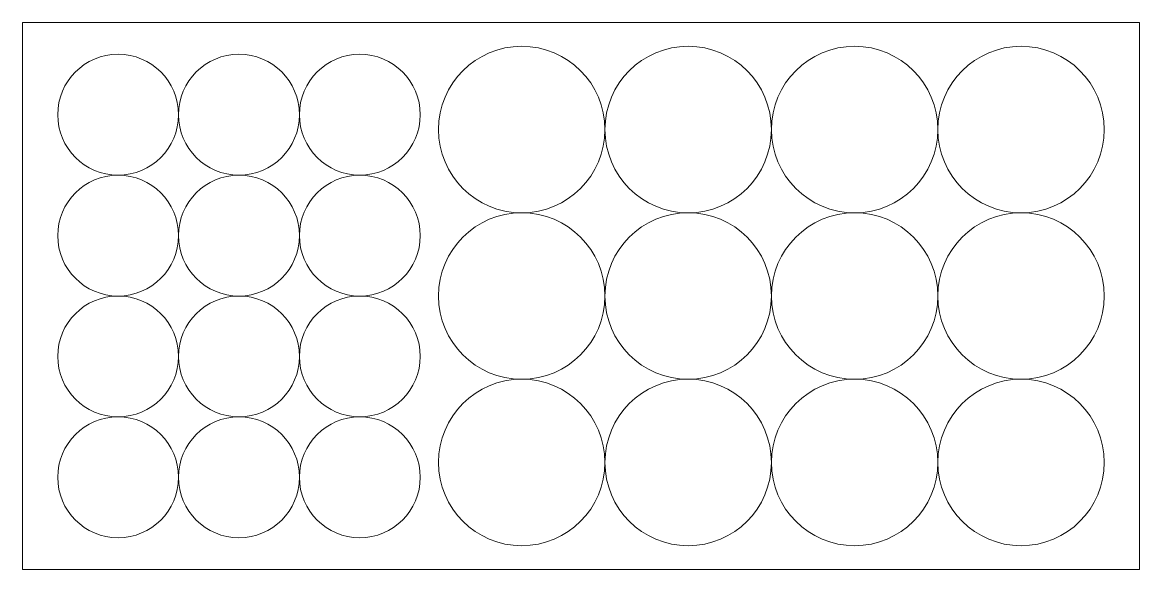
# Model space of a CAD drawing. Header units: centimetres. Extents: x -4.91 to 4.89, y -2.4 to 2.4.
import ezdxf

# ---------------------------------------------------------------- set-up
doc = ezdxf.new("R2010")
doc.units = ezdxf.units.CM
doc.header["$MEASUREMENT"] = 0
doc.layers.add('layer 1', color=7, linetype='Continuous')

msp = doc.modelspace()

# ---------------------------------------------------------------- linework, layer by layer
at = {"layer": 'layer 1', "color": 250, "lineweight": 20}
msp.add_lwpolyline([(-4.90713, -2.40053), (4.89287, -2.40053), (4.89287, 2.39947), (-4.90713, 2.39947), (-4.90713, -2.40053)], close=True, dxfattribs=at)
for centre in [(-0.52712, 1.45947), (0.93288, 1.45947), (2.39288, 1.45947), (3.85288, 1.45947), (-0.52712, -0.00053), (0.93288, -0.00053), (2.39288, -0.00053), (3.85288, -0.00053), (-0.52712, -1.46053), (0.93288, -1.46053), (2.39288, -1.46053), (3.85288, -1.46053)]:
    msp.add_ellipse(centre, major_axis=(0, 0.73), ratio=1, dxfattribs=at)
for points in [[(-4.06714, 2.11947), (-4.35985, 2.11947), (-4.59714, 1.88218), (-4.59714, 1.58947), (-4.59714, 1.29676), (-4.35985, 1.05947), (-4.06714, 1.05947), (-3.77443, 1.05947), (-3.53714, 1.29676), (-3.53714, 1.58947), (-3.53714, 1.88218), (-3.77443, 2.11947), (-4.06714, 2.11947)], [(-3.00714, 2.11947), (-3.29985, 2.11947), (-3.53714, 1.88218), (-3.53714, 1.58947), (-3.53714, 1.29676), (-3.29985, 1.05947), (-3.00714, 1.05947), (-2.71443, 1.05947), (-2.47714, 1.29676), (-2.47714, 1.58947), (-2.47714, 1.88218), (-2.71443, 2.11947), (-3.00714, 2.11947)], [(-1.94714, 2.11947), (-2.23985, 2.11947), (-2.47714, 1.88218), (-2.47714, 1.58947), (-2.47714, 1.29676), (-2.23985, 1.05947), (-1.94714, 1.05947), (-1.65443, 1.05947), (-1.41714, 1.29676), (-1.41714, 1.58947), (-1.41714, 1.88218), (-1.65443, 2.11947), (-1.94714, 2.11947)], [(-4.06714, 1.05947), (-4.35985, 1.05947), (-4.59714, 0.82218), (-4.59714, 0.52947), (-4.59714, 0.23676), (-4.35985, -0.00053), (-4.06714, -0.00053), (-3.77443, -0.00053), (-3.53714, 0.23676), (-3.53714, 0.52947), (-3.53714, 0.82218), (-3.77443, 1.05947), (-4.06714, 1.05947)], [(-3.00714, 1.05947), (-3.29985, 1.05947), (-3.53714, 0.82218), (-3.53714, 0.52947), (-3.53714, 0.23676), (-3.29985, -0.00053), (-3.00714, -0.00053), (-2.71443, -0.00053), (-2.47714, 0.23676), (-2.47714, 0.52947), (-2.47714, 0.82218), (-2.71443, 1.05947), (-3.00714, 1.05947)], [(-1.94714, 1.05947), (-2.23985, 1.05947), (-2.47714, 0.82218), (-2.47714, 0.52947), (-2.47714, 0.23676), (-2.23985, -0.00053), (-1.94714, -0.00053), (-1.65443, -0.00053), (-1.41714, 0.23676), (-1.41714, 0.52947), (-1.41714, 0.82218), (-1.65443, 1.05947), (-1.94714, 1.05947)], [(-4.06714, -0.00053), (-4.35985, -0.00053), (-4.59714, -0.23782), (-4.59714, -0.53053), (-4.59714, -0.82324), (-4.35985, -1.06053), (-4.06714, -1.06053), (-3.77443, -1.06053), (-3.53714, -0.82324), (-3.53714, -0.53053), (-3.53714, -0.23782), (-3.77443, -0.00053), (-4.06714, -0.00053)], [(-3.00714, -0.00053), (-3.29985, -0.00053), (-3.53714, -0.23782), (-3.53714, -0.53053), (-3.53714, -0.82324), (-3.29985, -1.06053), (-3.00714, -1.06053), (-2.71443, -1.06053), (-2.47714, -0.82324), (-2.47714, -0.53053), (-2.47714, -0.23782), (-2.71443, -0.00053), (-3.00714, -0.00053)], [(-1.94714, -0.00053), (-2.23985, -0.00053), (-2.47714, -0.23782), (-2.47714, -0.53053), (-2.47714, -0.82324), (-2.23985, -1.06053), (-1.94714, -1.06053), (-1.65443, -1.06053), (-1.41714, -0.82324), (-1.41714, -0.53053), (-1.41714, -0.23782), (-1.65443, -0.00053), (-1.94714, -0.00053)], [(-4.06714, -1.06053), (-4.35985, -1.06053), (-4.59714, -1.29782), (-4.59714, -1.59053), (-4.59714, -1.88324), (-4.35985, -2.12053), (-4.06714, -2.12053), (-3.77443, -2.12053), (-3.53714, -1.88324), (-3.53714, -1.59053), (-3.53714, -1.29782), (-3.77443, -1.06053), (-4.06714, -1.06053)], [(-3.00714, -1.06053), (-3.29985, -1.06053), (-3.53714, -1.29782), (-3.53714, -1.59053), (-3.53714, -1.88324), (-3.29985, -2.12053), (-3.00714, -2.12053), (-2.71443, -2.12053), (-2.47714, -1.88324), (-2.47714, -1.59053), (-2.47714, -1.29782), (-2.71443, -1.06053), (-3.00714, -1.06053)], [(-1.94714, -1.06053), (-2.23985, -1.06053), (-2.47714, -1.29782), (-2.47714, -1.59053), (-2.47714, -1.88324), (-2.23985, -2.12053), (-1.94714, -2.12053), (-1.65443, -2.12053), (-1.41714, -1.88324), (-1.41714, -1.59053), (-1.41714, -1.29782), (-1.65443, -1.06053), (-1.94714, -1.06053)]]:
    msp.add_open_spline(points, degree=3, knots=[0, 0, 0, 0, 0.25, 0.25, 0.25, 0.5, 0.5, 0.5, 0.75, 0.75, 0.75, 1, 1, 1, 1], dxfattribs=at)

doc.saveas('drawing.dxf')
